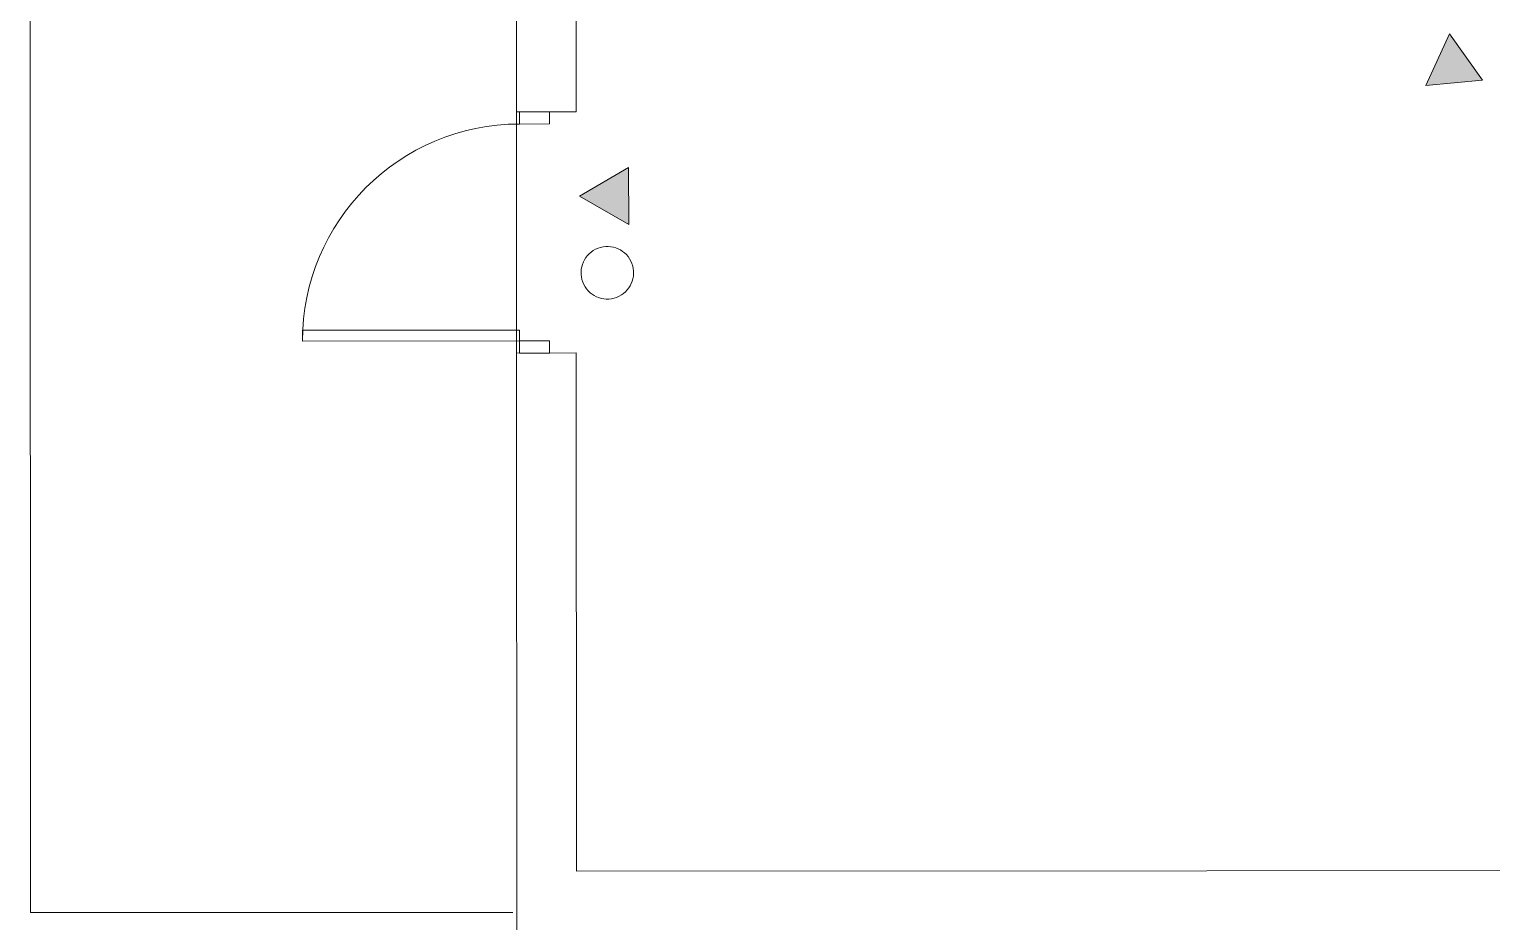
# Model space of a CAD drawing. Header units: metres. Extents: x 6917732 to 8046551, y 3602874 to 4094271.
# Drawn here: x 7128517 to 7134581, y 3816654 to 3820356 of the extents above; entities that cross this region are included whole.
import ezdxf

# ---------------------------------------------------------------- set-up
doc = ezdxf.new("R2010")
doc.units = ezdxf.units.M
doc.header["$LTSCALE"] = 0.5
doc.header["$MEASUREMENT"] = 0
doc.linetypes.add('03000 - Plant Layout 1$0$CENTER2', pattern=[1.125, 0.75, -0.125, 0.125, -0.125])
doc.linetypes.add('HIDDEN2', pattern=[4.762499999999999, 3.175, -1.5875])
doc.layers.get('0').update_dxf_attribs({"linetype": 'CONTINUOUS'})
doc.layers.add('CI-CEN', color=1, linetype='03000 - Plant Layout 1$0$CENTER2')
doc.layers.add('RD-TXT', color=7, linetype='CONTINUOUS')
doc.layers.add('CI-PED-FOOTPATH', color=44, linetype='CONTINUOUS', lineweight=0)
doc.layers.get('CI-CEN').off()

# ---------------------------------------------------------------- blocks, each defined once
blk = doc.blocks.new('DMC')
blk.add_hatch(color=256).paths.add_polyline_path([(125, 216.506350946147), (0, 0), (250, 0)])
for p, q in [((0, 0), (125, 216.506350946147)), ((125, 216.506350946147), (250, 0)), ((250, 0), (0, 0))]:
    blk.add_line(p, q)
blk = doc.blocks.new('CMU-Dr_900')
at = {"color": 15, "lineweight": 0}
blk.add_line((0, 0), (-45, 0), dxfattribs=at)
for points in [[(-45, 0), (0, 0), (0, 900), (-45, 900)], [(-950, 1.102182119232618e-13), (-900, 1.102182119232618e-13), (-900, -124.9999999999999), (-950, -124.9999999999999)], [(0, 0), (50, 0), (50, -125), (0, -125)]]:
    blk.add_lwpolyline(points, close=True, dxfattribs=at)
blk.add_arc((0, 0), 900, 90, 180, dxfattribs=at)
blk = doc.blocks.new('sdsxdc')
at = {"layer": 'CI-PED-FOOTPATH', "color": 15, "lineweight": 0, "extrusion": (0.007640920335774551, -0.02019141982640698, 0.9997669342910958)}
for p, q in [((7128522.189240117, 3816692.608088331, -188.3168324974865), (7128516.695692561, 3827342.371120528, 26.80911817877245)), ((7130784.057154868, 3820012.881193025, -110.9153434736173), (7130536.564412884, 3820012.715357644, -109.0271795339247)), ((7130537.080259422, 3819012.919449667, -129.2231269777025), (7130536.564412884, 3820012.715357644, -109.0271795339247)), ((7130784.573001409, 3819013.085285046, -131.1112909174357), (7130537.080259422, 3819012.919449667, -129.2231269777025)), ((7128522.189240117, 3816692.608088331, -188.3168324974865), (7130522.150880303, 3816693.39002439, -175.954536697662))]:
    blk.add_line(p, q, dxfattribs=at)
for points, elevation in [([(8026005.669050697, 1053405.528382953), (8023154.788215626, 1054482.438181516), (8021007.152678052, 1048797.047443162)], -22756.62040702972), ([(8028451.018785262, 1044916.186407532), (8030952.029154199, 1051537.058962148), (8026941.15086696, 1053052.153551596)], -22756.6204070297), ([(8025918.208779933, 1053173.996633426), (8023298.859694391, 1054163.446161226), (8021238.684427576, 1048709.587172404)], -22756.62040702976), ([(8020653.777846693, 1047861.565626898), (8019806.561688513, 1045618.747972402), (8027603.802627085, 1042673.368753035), (8028097.643953907, 1043980.704591265)], -22756.62040702971), ([(8020885.30959622, 1047774.105356136), (8020125.5537088, 1045762.819451168), (8027459.731148319, 1042992.360773323), (8027866.112204378, 1044068.164862028)], -22756.62040702973)]:
    blk.add_lwpolyline(points, dxfattribs=dict(at, elevation=elevation))
blk.add_circle((8021123.792447798, 1048038.751088906, -22794.67973729902), 108.9315707146772, dxfattribs=at)
at = {"layer": 'CI-PED-FOOTPATH', "color": 15, "lineweight": 0, "extrusion": (0.007640920328689869, -0.02019141982172043, 0.9997669342912445), "xscale": 0.9456681453490503, "yscale": 0.9456681453490503, "zscale": 0.4728340726745248, "rotation": 344.7697318708501}
blk.add_blockref('DMC', (8024572.665856943, 1047564.306809819, -22769.44743247659), dxfattribs=at)
at = {"layer": 'CI-PED-FOOTPATH', "color": 15, "lineweight": 0, "extrusion": (-0.007640920335774552, 0.02019141982640697, -0.9997669342910958), "zscale": -1.000000000000012, "rotation": 290.6938743807922}
blk.add_blockref('CMU-Dr_900', (-8020683.140110968, 1047903.922532315, 22756.62040702965), dxfattribs=at)
at = {"layer": 'CI-PED-FOOTPATH', "color": 15, "lineweight": 0, "extrusion": (-0.007640920328689874, 0.02019141982172044, -0.9997669342912445), "xscale": 0.9456681453490493, "yscale": 0.9456681453490493, "zscale": -0.4728340726745247, "rotation": 170.4656412821585}
blk.add_blockref('DMC', (-8021127.846473544, 1048377.209749956, 22794.67976991974), dxfattribs=at)
blk.add_blockref('DMC', (-8021127.846473544, 1048377.209749956, 22794.67976991974), dxfattribs=at)
blk = doc.blocks.new('A$C65520D9C')
at = {"layer": 'CI-CEN', "color": 8, "linetype": 'HIDDEN2', "lineweight": 0, "ltscale": 2000}
blk.add_blockref('sdsxdc', (-7494655.575114666, -4067566.219431999, -33.1896701657006), dxfattribs=at)
blk = doc.blocks.new('A$C021B369C')
at = {"layer": 'RD-TXT', "color": 2}
blk.add_blockref('A$C65520D9C', (0, 0), dxfattribs=at)

msp = doc.modelspace()

# ---------------------------------------------------------------- block references
at = {"layer": 'RD-TXT', "color": 2, "lineweight": -3}
msp.add_blockref('A$C021B369C', (7494655.577469633, 4067566.219431999, 32.91900027009051), dxfattribs=at)

doc.saveas('drawing.dxf')
